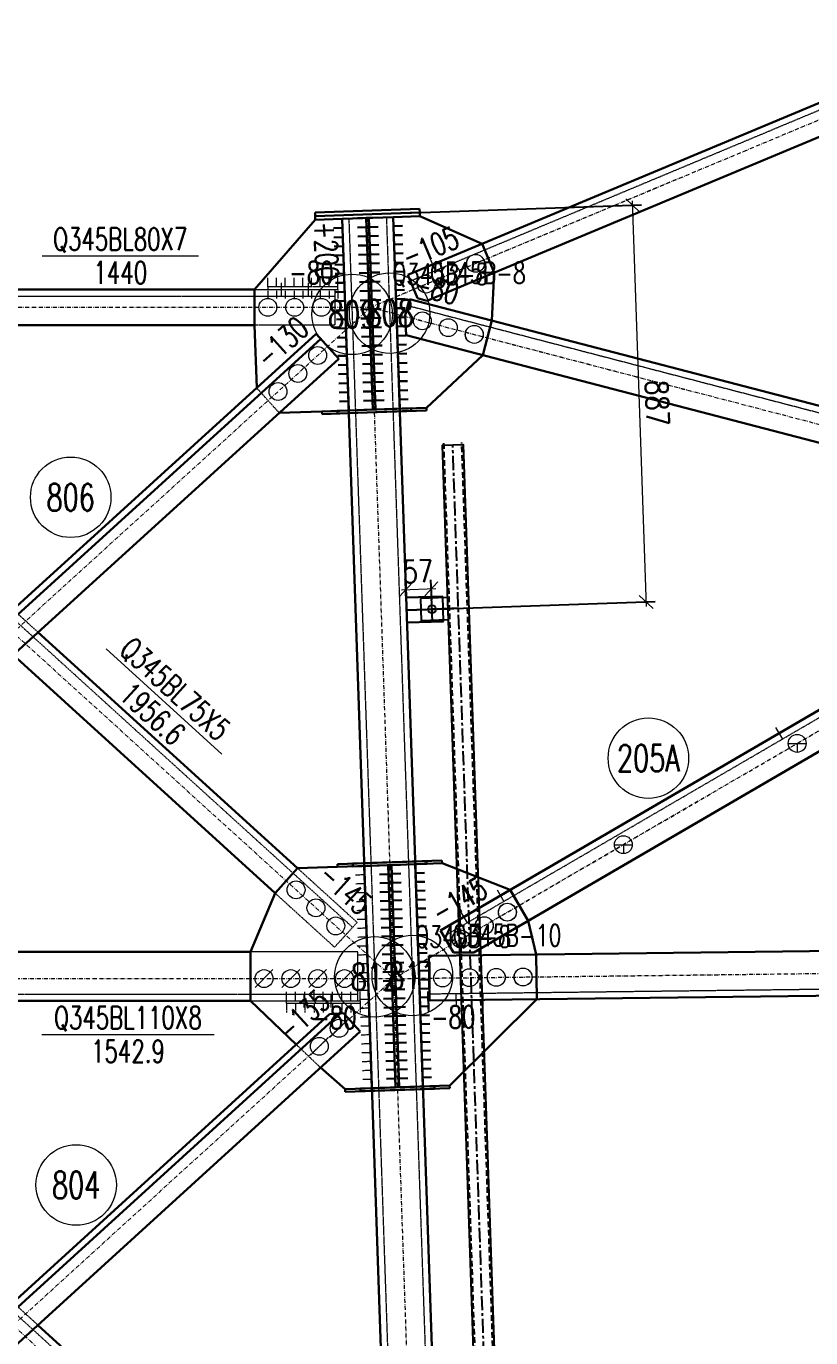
# Model space of a CAD drawing. Extents: x 4047 to 43290, y -150151 to -101862.
# Drawn here: x 15459 to 17214, y -111631 to -108699 of the extents above; entities that cross this region are included whole.
import ezdxf
from ezdxf.enums import TextEntityAlignment as Align

# ---------------------------------------------------------------- set-up
doc = ezdxf.new("R2010")
doc.units = 0
doc.header["$MEASUREMENT"] = 0
for name, pattern in [('CENTER', [50.8, 31.75, -6.35, 6.35, -6.35]), ('Dash', [2.75, 2, -0.75]), ('DashDot', [15.6, 9, -3, 0.6, -3]), ('DASHED', [19.05, 12.7, -6.35])]:
    doc.linetypes.add(name, pattern=pattern)
doc.layers.get('0').update_dxf_attribs({"linetype": 'CONTINUOUS', "lineweight": 25})
doc.layers.get('Defpoints').update_dxf_attribs({"linetype": 'CONTINUOUS'})
doc.styles.add('DimFont', font='simplex.shx', dxfattribs={"width": 0.8, "bigfont": 'gbhzfs.shx'})
doc.styles.get("Standard").update_dxf_attribs({"font": 'simplex.shx', "width": 0.7, "height": 3, "bigfont": 'gbhzfs.shx'})
doc.dimstyles.new('DHDxfDimStyleOpen30', dxfattribs={"dimtxt": 2.5, "dimasz": 2.5, "dimexe": 1.25, "dimexo": 0.625, "dimtad": 2, "dimtxsty": 'DimFont', "dimblk": 'OPEN30', "dimblk1": 'OPEN30', "dimblk2": 'OPEN30', "dimcen": 2.5, "dimadec": 0, "dimazin": 0, "dimtfac": 1, "dimtmove": 0, "dimatfit": 3, "dimldrblk": 'OPEN30', "dimfxl": 0, "dimarcsym": 0})

# ---------------------------------------------------------------- blocks, each defined once
blk = doc.blocks.new('M20X45S')
at = {"color": 3, "linetype": 'Continuous', "lineweight": 13}
blk.add_circle((0, 0), 1, dxfattribs=at)
blk = doc.blocks.new('StepBolt')
at = {"color": 3, "linetype": 'Continuous', "lineweight": 13}
for p, q in [((-1, 0), (1, 0)), ((0, 0), (0, -1))]:
    blk.add_line(p, q, dxfattribs=at)
blk.add_circle((0, 0), 1, dxfattribs=at)
blk = doc.blocks.new('M20X55S')
at = {"color": 3, "linetype": 'Continuous', "lineweight": 13}
blk.add_line((-1, -1), (1, 1), dxfattribs=at)
blk.add_circle((0, 0), 1, dxfattribs=at)
blk = doc.blocks.new('T6355 [365-1875-1875-1875-365]')
at = {"color": 4, "linetype": 'DASHED'}
for p, q in [((0, 0), (0, -6365)), ((41, -6365), (41, 0))]:
    blk.add_line(p, q, dxfattribs=at)
at = {"color": 1, "linetype": 'CENTER'}
for p, q in [((20.5, -6360), (20.5, -5)), ((20.5, -370), (-38.5, -370))]:
    blk.add_line(p, q, dxfattribs=at)
at = {"color": 4}
for p, q in [((-3.5, -345), (-63.5, -345)), ((-63.5, -345), (-63.5, -395)), ((-3.5, -395), (-63.5, -395))]:
    blk.add_line(p, q, dxfattribs=at)
blk.add_lwpolyline([(44.5, -6360), (44.5, -5), (-3.5, -5), (-3.5, -6360)], close=True, dxfattribs=at)
blk.add_circle((-38.5, -370), 8.75, dxfattribs=at)
blk = doc.blocks.new('_OBLIQUE')
at = {"color": 0, "linetype": 'ByBlock', "lineweight": -2}
blk.add_line((-0.5, -0.5), (0.5, 0.5), dxfattribs=at)
blk = doc.blocks.new('*D102')
at = {"color": 0, "linetype": 'Continuous', "lineweight": 0}
blk.add_line((16845.9, -109996.2), (16815, -109089.3), dxfattribs=at)
at = {"color": 0, "linetype": 'Continuous', "lineweight": -2}
for p, q in [((16299.1, -109116.9), (16835.3, -109098.6)), ((16329.4, -110003.8), (16865.6, -109985.5))]:
    blk.add_line(p, q, dxfattribs=at)
at = {"layer": 'Defpoints', "color": 0, "linetype": 'Continuous'}
for p in [(16279.1, -109117.6), (16815.3, -109099.3), (16309.4, -110004.5)]:
    blk.add_point(p, dxfattribs=at)
at = {"color": 0, "linetype": 'Continuous', "lineweight": 0, "xscale": 30, "yscale": 30, "zscale": 30}
for p, rotation in [((16815.3, -109099.3), 91.95550295830687), ((16845.6, -109986.2), 271.9555029583069)]:
    blk.add_blockref('_OBLIQUE', p, dxfattribs=dict(at, rotation=rotation))
at = {"color": 6, "linetype": 'Continuous', "insert": (16870.4, -109541.4), "char_height": 50, "attachment_point": 5, "rotation": 271.9555, "style": 'DimFont'}
blk.add_mtext('887', dxfattribs=at)
blk = doc.blocks.new('_OPEN30')
at = {"color": 0, "linetype": 'ByBlock', "lineweight": -2}
for p, q in [((-1, 0.268), (0, 0)), ((0, 0), (-1, -0.268)), ((0, 0), (-1, 0))]:
    blk.add_line(p, q, dxfattribs=at)
blk = doc.blocks.new('*D140')
at = {"color": 0, "linetype": 'Continuous', "lineweight": -2}
for p, q in [((16308.7, -109984.5), (16307.1, -109938.7)), ((16365.7, -109982.5), (16364.1, -109936.7))]:
    blk.add_line(p, q, dxfattribs=at)
at = {"color": 0, "linetype": 'Continuous', "lineweight": 0}
blk.add_line((16297.8, -109959), (16374.8, -109956.4), dxfattribs=at)
at = {"layer": 'Defpoints', "color": 0, "linetype": 'Continuous'}
for p in [(16364.8, -109956.7), (16309.4, -110004.5), (16366.4, -110002.5)]:
    blk.add_point(p, dxfattribs=at)
at = {"color": 0, "linetype": 'Continuous', "lineweight": 0, "xscale": 30, "yscale": 30, "zscale": 30}
for p, rotation in [((16364.8, -109956.7), 1.964105518171128), ((16307.8, -109958.7), 181.9641055181711)]:
    blk.add_blockref('_OBLIQUE', p, dxfattribs=dict(at, rotation=rotation))
at = {"color": 6, "linetype": 'Continuous', "insert": (16334.9, -109917.7), "char_height": 50, "attachment_point": 5, "rotation": 1.9641, "style": 'DimFont'}
blk.add_mtext('57', dxfattribs=at)

msp = doc.modelspace()

# ---------------------------------------------------------------- linework, layer by layer
at = {"color": 2, "linetype": 'DashDot', "lineweight": 15}
for p, q in [((16228.71934, -109327.47925), (22493.57846, -106710.28367)), ((16229.00019, -109327.42714), (16925.52296, -109036.08365)), ((16222.27883, -109127.58361), (16472.76096, -116431.64477)), ((16229.13275, -109327.4668), (14577.66197, -110828.34979)), ((14629.13351, -109327.46611), (16229.13351, -109327.46611)), ((14629.13426, -109327.4668), (16280.60504, -110828.34979)), ((16228.7269, -109327.48634), (21736.84814, -110762.41739)), ((16229.00384, -109327.50152), (16945.01717, -109514.3836)), ((16280.26103, -110828.36713), (18045.10509, -109800.67374)), ((16280.41381, -110828.30104), (16967.19991, -110427.86395)), ((16280.24757, -110828.36739), (21966.83083, -110759.63766)), ((16280.45504, -110828.35641), (17070.39818, -110818.87814)), ((16280.60498, -110828.34813), (14522.76166, -112429.28995)), ((14577.66204, -110828.34813), (16335.50535, -112429.28995)), ((14577.66292, -110828.34893), (16280.6041, -110828.34893))]:
    msp.add_line(p, q, dxfattribs=at)
at = {"color": 1, "linetype": 'Dash', "lineweight": 20}
for p, q in [((16317.89537, -109268.55018), (22458.18742, -106703.39349)), ((16105.34757, -109131.5936), (16165.31232, -109129.5372)), ((16165.31232, -109129.5372), (16279.24534, -109125.63003)), ((16180.3035, -109129.0231), (16409.87886, -115823.44263)), ((16264.25415, -109126.14413), (16493.82951, -115820.56366)), ((16279.37849, -109125.62546), (16339.21009, -109123.57363)), ((15999.13351, -109281.46258), (15999.13351, -109261.47434)), ((16018.70307, -109281.46258), (16018.70307, -109261.47434)), ((16038.27262, -109281.46258), (16038.27262, -109261.47434)), ((16057.84218, -109281.46258), (16057.84218, -109261.47434)), ((16077.41174, -109281.46258), (16077.41174, -109261.47434)), ((16096.98129, -109281.46258), (16096.98129, -109261.47434)), ((16116.55085, -109281.46258), (16116.55085, -109261.47434)), ((16136.12041, -109281.46258), (16136.12041, -109261.47434)), ((16155.68997, -109281.46258), (16155.68997, -109261.47434)), ((15969.13351, -109287.46611), (16149.13351, -109287.46611)), ((15999.13351, -109281.46258), (15999.13351, -109287.45905)), ((16155.68997, -109281.46258), (15999.13351, -109281.46258)), ((15999.13351, -109287.45905), (15999.13351, -109307.44729)), ((15999.13351, -109287.45905), (16155.68997, -109287.45905)), ((16018.70307, -109287.45905), (16018.70307, -109307.44729)), ((16038.27262, -109287.45905), (16038.27262, -109307.44729)), ((16057.84218, -109287.45905), (16057.84218, -109307.44729)), ((16077.41174, -109287.45905), (16077.41174, -109307.44729)), ((16096.98129, -109287.45905), (16096.98129, -109307.44729)), ((16116.55085, -109287.45905), (16116.55085, -109307.44729)), ((16136.12041, -109287.45905), (16136.12041, -109307.44729)), ((16149.13351, -109287.46611), (16149.13351, -109367.46611)), ((16155.68997, -109287.45905), (16155.68997, -109281.46258)), ((16155.68997, -109287.45905), (16155.68997, -109307.44729)), ((14709.13351, -109302.46611), (16149.13351, -109302.46611)), ((16312.44548, -109323.46162), (21457.67857, -110663.85599)), ((16149.13351, -109367.46611), (15969.13351, -109367.46611)), ((14740.80855, -109397.87883), (16188.76796, -110713.80743)), ((16024.60548, -109563.34165), (15974.16338, -109507.83855)), ((16180.00625, -109558.01241), (16120.12327, -109560.06601)), ((16353.86387, -109552.05022), (16294.07243, -109554.10068)), ((16392.98417, -110733.79712), (17937.4669, -109834.42321)), ((15429.13351, -110003.17039), (15484.8905, -110053.84324)), ((16065.64801, -110581.64492), (16198.85638, -110702.70681)), ((16155.05169, -110578.57895), (16214.93467, -110576.52535)), ((16214.93467, -110576.52535), (16194.94642, -110577.21082)), ((16329.00086, -110572.61362), (16388.79223, -110570.56316)), ((16215.61638, -110596.40403), (16195.62813, -110597.08949)), ((16148.41428, -110758.20992), (16015.20591, -110637.14802)), ((16216.29809, -110616.2827), (16196.30984, -110616.96816)), ((16216.9798, -110636.16137), (16196.99155, -110636.84684)), ((16217.66151, -110656.04004), (16197.67326, -110656.72551)), ((16198.85638, -110702.70681), (16148.41428, -110758.20992)), ((16218.34322, -110675.91871), (16198.35497, -110676.60418)), ((16219.02493, -110695.79738), (16199.03668, -110696.48285)), ((16219.70664, -110715.67605), (16199.71839, -110716.36152)), ((16220.38835, -110735.55472), (16200.4001, -110736.24019)), ((16221.07006, -110755.43339), (16201.08181, -110756.11886)), ((16200.6041, -110768.34893), (15960.6041, -110768.34893)), ((16200.6041, -110878.34893), (16200.6041, -110768.34893)), ((16221.75177, -110775.31207), (16201.76352, -110775.99753)), ((16222.43348, -110795.19074), (16202.44523, -110795.8762)), ((16223.11519, -110815.06941), (16203.12694, -110815.75488)), ((16360.66471, -110862.398), (21937.25601, -110794.99766)), ((16223.7969, -110834.94808), (16203.80865, -110835.63355)), ((14657.66292, -110863.34893), (16200.6041, -110863.34893)), ((15960.6041, -110878.34893), (16200.6041, -110878.34893)), ((16040.77869, -110878.34893), (16040.77869, -110858.36069)), ((16040.77869, -110884.3454), (16040.77869, -110878.34893)), ((16040.77869, -110878.34893), (16205.53127, -110878.34893)), ((16061.37276, -110878.34893), (16061.37276, -110858.36069)), ((16081.96684, -110878.34893), (16081.96684, -110858.36069)), ((16102.56091, -110878.34893), (16102.56091, -110858.36069)), ((16123.15498, -110878.34893), (16123.15498, -110858.36069)), ((16143.74905, -110878.34893), (16143.74905, -110858.36069)), ((16164.34313, -110878.34893), (16164.34313, -110858.36069)), ((16184.9372, -110878.34893), (16184.9372, -110858.36069)), ((16224.47861, -110854.82675), (16204.49036, -110855.51222)), ((16225.16032, -110874.70542), (16205.17207, -110875.39089)), ((16205.53127, -110878.34893), (16205.53127, -110858.36069)), ((16205.53127, -110878.34893), (16205.53127, -110884.3454)), ((16357.2409, -110877.19572), (16357.03848, -110857.20851)), ((16357.2409, -110877.19572), (16357.30163, -110883.19188)), ((16358.9411, -110877.42), (16357.2409, -110877.19572)), ((16358.9411, -110877.42), (16358.73868, -110857.43279)), ((16359.00182, -110883.41616), (16358.9411, -110877.42)), ((14697.57955, -110906.45289), (16247.48569, -112318.01759)), ((16040.77869, -110884.3454), (16040.77869, -110904.33363)), ((16205.53127, -110884.3454), (16040.77869, -110884.3454)), ((16061.37276, -110884.3454), (16061.37276, -110904.33363)), ((16081.96684, -110884.3454), (16081.96684, -110904.33363)), ((16102.56091, -110884.3454), (16102.56091, -110904.33363)), ((16123.15498, -110884.3454), (16123.15498, -110904.33363)), ((16143.74905, -110884.3454), (16143.74905, -110904.33363)), ((16164.34313, -110884.3454), (16164.34313, -110904.33363)), ((16184.9372, -110884.3454), (16184.9372, -110904.33363)), ((16205.53127, -110884.3454), (16205.53127, -110904.33363)), ((16225.84203, -110894.58409), (16205.85378, -110895.26956)), ((16357.30163, -110883.19188), (16357.50405, -110903.1791)), ((16357.30163, -110883.19188), (16359.00182, -110883.41616)), ((16359.00182, -110883.41616), (16359.20424, -110903.40337)), ((16226.52374, -110914.46276), (16206.53549, -110915.14823)), ((16227.20545, -110934.34143), (16207.2172, -110935.0269)), ((16227.88716, -110954.22011), (16207.89891, -110954.90557)), ((16116.98802, -111027.40613), (16062.56268, -110975.53067)), ((16228.56887, -110974.09878), (16208.58062, -110974.78425)), ((16229.25058, -110993.97745), (16209.26233, -110994.66292)), ((16229.93229, -111013.85612), (16209.94404, -111014.54159)), ((16230.614, -111033.73479), (16210.62575, -111034.42026)), ((16231.29571, -111053.61346), (16211.30746, -111054.29893)), ((16231.97742, -111073.49213), (16172.09444, -111075.54573)), ((16231.97742, -111073.49213), (16211.98917, -111074.1776)), ((16405.83498, -111067.52994), (16346.04361, -111069.5804)), ((15429.13351, -111552.42126), (15484.82595, -111603.14271))]:
    msp.add_line(p, q, dxfattribs=at)
at = {"color": 7, "linetype": 'Continuous', "lineweight": 30}
for p, q in [((16165.31232, -109129.5372), (16145.32407, -109130.22266)), ((16219.34759, -109127.68414), (16199.35935, -109128.3696)), ((16220.0473, -109148.08772), (16200.05906, -109148.77318)), ((16225.34406, -109127.4785), (16245.3323, -109126.79303)), ((16226.04377, -109147.88208), (16246.03201, -109147.19661)), ((16279.37849, -109125.62546), (16299.3371, -109124.94101)), ((16280.0782, -109146.02905), (16300.03681, -109145.34459)), ((16166.01203, -109149.94078), (16146.02378, -109150.62625)), ((16166.71174, -109170.34436), (16146.72349, -109171.02983)), ((16220.74701, -109168.4913), (16200.75878, -109169.17677)), ((16226.74348, -109168.28566), (16246.73172, -109167.60019)), ((16280.77792, -109166.43263), (16300.73653, -109165.74818)), ((16167.41145, -109190.74794), (16147.4232, -109191.43341)), ((16221.44672, -109188.89488), (16201.45849, -109189.58035)), ((16227.44319, -109188.68924), (16247.43143, -109188.00377)), ((16281.47763, -109186.83621), (16301.43624, -109186.15176)), ((16282.17734, -109207.23979), (16302.13595, -109206.55534)), ((16168.11116, -109211.15152), (16148.12291, -109211.83699)), ((16168.81087, -109231.5551), (16148.82262, -109232.24057)), ((16222.14643, -109209.29846), (16202.1582, -109209.98393)), ((16222.84614, -109229.70204), (16202.85791, -109230.38751)), ((16228.1429, -109209.09282), (16248.13114, -109208.40735)), ((16228.84262, -109229.4964), (16248.83085, -109228.81094)), ((16282.87705, -109227.64337), (16302.83566, -109226.95892)), ((16169.51058, -109251.95869), (16149.52233, -109252.64415)), ((16223.54586, -109250.10563), (16203.55762, -109250.79109)), ((16229.54233, -109249.89999), (16249.53056, -109249.21452)), ((16283.57676, -109248.04695), (16303.53537, -109247.3625)), ((16170.21029, -109272.36227), (16150.22204, -109273.04774)), ((16170.91001, -109292.76585), (16150.92176, -109293.45132)), ((16224.24557, -109270.50921), (16204.25733, -109271.19467)), ((16224.94528, -109290.91279), (16204.95704, -109291.59826)), ((16230.24204, -109270.30357), (16250.23027, -109269.6181)), ((16230.94175, -109290.70715), (16250.92998, -109290.02168)), ((16284.27647, -109268.45053), (16304.23508, -109267.76608)), ((16284.97618, -109288.85412), (16304.93479, -109288.16967)), ((16171.60972, -109313.16943), (16151.62147, -109313.8549)), ((16225.64499, -109311.31637), (16205.65675, -109312.00184)), ((16231.64146, -109311.11073), (16251.6297, -109310.42526)), ((16285.67589, -109309.2577), (16305.6345, -109308.57325)), ((16172.30943, -109333.57301), (16152.32118, -109334.25848)), ((16173.00914, -109353.97659), (16153.02089, -109354.66206)), ((16226.3447, -109331.71995), (16206.35646, -109332.40542)), ((16227.04441, -109352.12353), (16207.05617, -109352.809)), ((16232.34117, -109331.51431), (16252.32941, -109330.82884)), ((16233.04088, -109351.91789), (16253.02912, -109351.23243)), ((16286.3756, -109329.66128), (16306.33421, -109328.97683)), ((16287.07532, -109350.06486), (16307.03393, -109349.38041)), ((16173.70885, -109374.38018), (16153.7206, -109375.06564)), ((16227.74412, -109372.52712), (16207.75589, -109373.21258)), ((16233.74059, -109372.32148), (16253.72883, -109371.63601)), ((16287.77503, -109370.46844), (16307.73364, -109369.78399)), ((16117.45847, -109397.87883), (14669.49906, -110713.80743)), ((16174.40856, -109394.78376), (16154.42031, -109395.46923)), ((16228.44383, -109392.9307), (16208.4556, -109393.61616)), ((16229.14354, -109413.33428), (16209.15531, -109414.01975)), ((16234.4403, -109392.72506), (16254.42854, -109392.03959)), ((16235.14002, -109413.12864), (16255.12825, -109412.44317)), ((16288.47474, -109390.87202), (16308.43335, -109390.18757)), ((16289.17445, -109411.27561), (16309.13306, -109410.59115)), ((16175.10827, -109415.18734), (16155.12002, -109415.87281)), ((16175.80798, -109435.59092), (16155.81973, -109436.27639)), ((16229.84326, -109433.73786), (16209.85502, -109434.42333)), ((16235.83973, -109433.53222), (16255.82796, -109432.84675)), ((16289.87416, -109431.67919), (16309.83277, -109430.99474)), ((16176.50769, -109455.9945), (16156.51944, -109456.67997)), ((16230.54297, -109454.14144), (16210.55473, -109454.82691)), ((16236.53944, -109453.9358), (16256.52767, -109453.25033)), ((16290.57387, -109452.08277), (16310.53248, -109451.39832)), ((16291.27358, -109472.48635), (16311.23219, -109471.8019)), ((16177.20741, -109476.39808), (16157.21916, -109477.08355)), ((16177.90712, -109496.80167), (16157.91887, -109497.48713)), ((16231.24268, -109474.54502), (16211.25444, -109475.23049)), ((16231.94239, -109494.9486), (16211.95415, -109495.63407)), ((16237.23915, -109474.33938), (16257.22738, -109473.65392)), ((16237.93886, -109494.74296), (16257.9271, -109494.0575)), ((16291.97329, -109492.88993), (16311.9319, -109492.20548)), ((16178.60683, -109517.20525), (16158.61858, -109517.89072)), ((16232.6421, -109515.35219), (16212.65386, -109516.03765)), ((16238.63857, -109515.14655), (16258.62681, -109514.46108)), ((16292.673, -109513.29351), (16312.63161, -109512.60906)), ((16179.30654, -109537.60883), (16159.31829, -109538.2943)), ((16180.00625, -109558.01241), (16160.018, -109558.69788)), ((16233.34181, -109535.75577), (16213.35357, -109536.44124)), ((16234.04152, -109556.15935), (16214.05329, -109556.84482)), ((16239.33828, -109535.55013), (16259.32652, -109534.86466)), ((16240.03799, -109555.95371), (16260.02623, -109555.26824)), ((16293.37271, -109533.6971), (16313.33132, -109533.01264)), ((16294.07243, -109554.10068), (16314.03104, -109553.41623)), ((16267.97053, -110574.70657), (16247.98229, -110575.39203)), ((16275.96582, -110574.43238), (16295.95406, -110573.74691)), ((16329.00086, -110572.61362), (16348.95945, -110571.92917)), ((16268.65224, -110594.58524), (16248.664, -110595.27071)), ((16269.33395, -110614.46391), (16249.34571, -110615.14938)), ((16276.64753, -110594.31105), (16296.63577, -110593.62558)), ((16277.32924, -110614.18972), (16297.31748, -110613.50425)), ((16329.68257, -110592.49229), (16349.64116, -110591.80784)), ((16330.36428, -110612.37096), (16350.32287, -110611.68651)), ((16270.01566, -110634.34258), (16250.02742, -110635.02805)), ((16278.01095, -110634.06839), (16297.99919, -110633.38293)), ((16331.04599, -110632.24963), (16351.00458, -110631.56518)), ((16270.69737, -110654.22125), (16250.70913, -110654.90672)), ((16271.37908, -110674.09992), (16251.39084, -110674.78539)), ((16278.69266, -110653.94706), (16298.6809, -110653.2616)), ((16279.37437, -110673.82574), (16299.36261, -110673.14027)), ((16331.7277, -110652.12831), (16351.68629, -110651.44385)), ((16332.40941, -110672.00698), (16352.368, -110671.32253)), ((16272.06079, -110693.97859), (16252.07255, -110694.66406)), ((16280.05608, -110693.70441), (16300.04432, -110693.01894)), ((16333.09112, -110691.88565), (16353.04971, -110691.2012)), ((16272.7425, -110713.85727), (16252.75426, -110714.54273)), ((16280.73779, -110713.58308), (16300.72603, -110712.89761)), ((16281.4195, -110733.46175), (16301.40774, -110732.77628)), ((16333.77283, -110711.76432), (16353.73142, -110711.07987)), ((16334.45454, -110731.64299), (16354.41313, -110730.95854)), ((16273.42421, -110733.73594), (16253.43597, -110734.4214)), ((16274.10592, -110753.61461), (16254.11768, -110754.30007)), ((16282.10121, -110753.34042), (16302.08945, -110752.65495)), ((16335.13625, -110751.52166), (16355.09484, -110750.83721)), ((16274.78763, -110773.49328), (16254.79939, -110774.17875)), ((16282.78292, -110773.21909), (16302.77116, -110772.53362)), ((16335.81796, -110771.40033), (16355.77655, -110770.71588)), ((16336.49967, -110791.279), (16356.45826, -110790.59455)), ((16275.46934, -110793.37195), (16255.4811, -110794.05742)), ((16276.15105, -110813.25062), (16256.16281, -110813.93609)), ((16283.46463, -110793.09776), (16303.45287, -110792.4123)), ((16284.14634, -110812.97643), (16304.13458, -110812.29097)), ((16337.18138, -110811.15767), (16357.13997, -110810.47322)), ((16276.83276, -110833.12929), (16256.84452, -110833.81476)), ((16284.82805, -110832.8551), (16304.81629, -110832.16964)), ((16337.86309, -110831.03635), (16357.82168, -110830.35189)), ((16338.5448, -110850.91502), (16358.50339, -110850.23057)), ((16277.51447, -110853.00796), (16257.52623, -110853.69343)), ((16278.19618, -110872.88663), (16258.20794, -110873.5721)), ((16285.50976, -110852.73378), (16305.498, -110852.04831)), ((16286.19147, -110872.61245), (16306.17971, -110871.92698)), ((16339.22651, -110870.79369), (16359.1851, -110870.10924)), ((16160.68747, -110906.45289), (14610.78132, -112318.01759)), ((16278.87789, -110892.76531), (16258.88965, -110893.45077)), ((16286.87318, -110892.49112), (16306.86142, -110891.80565)), ((16339.90822, -110890.67236), (16359.86681, -110889.98791)), ((16279.5596, -110912.64398), (16259.57136, -110913.32944)), ((16280.24131, -110932.52265), (16260.25307, -110933.20811)), ((16287.55489, -110912.36979), (16307.54313, -110911.68432)), ((16288.2366, -110932.24846), (16308.22484, -110931.56299)), ((16340.58993, -110910.55103), (16360.54852, -110909.86658)), ((16341.27164, -110930.4297), (16361.23023, -110929.74525)), ((16280.92302, -110952.40132), (16260.93478, -110953.08679)), ((16288.91831, -110952.12713), (16308.90655, -110951.44166)), ((16341.95335, -110950.30837), (16361.91194, -110949.62392)), ((16281.60473, -110972.27999), (16261.61649, -110972.96546)), ((16282.28644, -110992.15866), (16262.2982, -110992.84413)), ((16289.60002, -110972.0058), (16309.58826, -110971.32034)), ((16290.28173, -110991.88447), (16310.26997, -110991.19901)), ((16342.63506, -110970.18704), (16362.59365, -110969.50259)), ((16343.31677, -110990.06571), (16363.27536, -110989.38126)), ((16282.96815, -111012.03733), (16262.97991, -111012.7228)), ((16290.96344, -111011.76315), (16310.95168, -111011.07768)), ((16343.99848, -111009.94439), (16363.95707, -111009.25993)), ((16283.64986, -111031.916), (16263.66162, -111032.60147)), ((16284.33157, -111051.79467), (16264.34333, -111052.48014)), ((16291.64515, -111031.64182), (16311.63339, -111030.95635)), ((16292.32686, -111051.52049), (16312.3151, -111050.83502)), ((16344.68019, -111029.82306), (16364.63878, -111029.13861)), ((16345.3619, -111049.70173), (16365.32049, -111049.01728)), ((16285.01328, -111071.67335), (16265.02504, -111072.35881)), ((16293.00857, -111071.39916), (16312.99681, -111070.71369)), ((16346.04361, -111069.5804), (16366.0022, -111068.89595))]:
    msp.add_line(p, q, dxfattribs=at)
at = {"color": 7, "linetype": 'Continuous', "lineweight": 13}
for p, q in [((15494.13351, -109212.46611), (15844.13351, -109212.46611)), ((15637.13811, -110090.8626), (15896.15258, -110326.25909)), ((15493.79037, -110953.34893), (15878.79037, -110953.34893))]:
    msp.add_line(p, q, dxfattribs=at)
at = {"color": 3, "linetype": 'Continuous'}
for p, q in [((16367.30998, -110030.49822), (16365.39067, -109974.53112)), ((16392.2953, -110029.64139), (16390.37599, -109973.67429))]:
    msp.add_line(p, q, dxfattribs=at)
at = {"color": 7, "linetype": 'Continuous', "lineweight": 30}
for points in [[(16312.11327, -109254.70939), (22452.40532, -106689.5527)], [(17461.16014, -108850.54851), (16354.78262, -109312.74667)], [(16338.66172, -109107.58303), (16104.79919, -109115.603)], [(16104.79919, -109115.603), (16105.07338, -109123.5983)], [(16338.9359, -109115.57833), (16105.07338, -109123.5983)], [(16105.07338, -109123.5983), (16338.9359, -109115.57833)], [(16338.9359, -109115.57833), (16338.66172, -109107.58303)], [(16339.21009, -109123.57363), (16338.9359, -109115.57833)], [(15969.13351, -109287.46611), (16105.34757, -109131.5936)], [(16105.07338, -109123.5983), (16105.34757, -109131.5936)], [(16105.34757, -109131.5936), (16165.31232, -109129.5372)], [(16165.31232, -109129.5372), (16279.37849, -109125.62546)], [(16165.31232, -109129.5372), (16180.00625, -109558.01241)], [(16394.54494, -115813.9626), (16165.31232, -109129.5372)], [(16225.34406, -109127.4785), (16219.34759, -109127.68414)], [(16219.34759, -109127.68414), (16234.04152, -109556.15935)], [(16240.03799, -109555.95371), (16225.34406, -109127.4785)], [(16279.24534, -109125.63003), (16508.47797, -115810.05544)], [(16279.37849, -109125.62546), (16339.25432, -109123.57211)], [(16294.07243, -109554.10068), (16279.37849, -109125.62546)], [(16339.25432, -109123.57211), (16478.45655, -109185.32146)], [(16478.45655, -109185.32146), (16505.39995, -109249.91413)], [(16334.08525, -109307.30437), (16312.11327, -109254.70939)], [(16505.39995, -109249.91413), (16500.30414, -109356.84583)], [(14889.13351, -109287.46611), (15969.13351, -109287.46611)], [(15969.13351, -109367.46611), (15969.13351, -109287.46611)], [(16306.64723, -109345.71876), (16316.22695, -109308.9461)], [(16316.22695, -109308.9461), (17851.96964, -109709.02532)], [(16354.78262, -109312.74667), (16334.08525, -109307.30437)], [(16308.63925, -109389.63951), (16306.64723, -109345.71876)], [(15969.13351, -109367.46611), (14889.13351, -109367.46611)], [(15974.16338, -109507.83855), (15969.13351, -109367.46611)], [(16500.30414, -109356.84583), (16480.1659, -109434.25969)], [(16107.37004, -109386.77821), (14659.41064, -110702.70681)], [(16157.81215, -109442.28131), (16107.37004, -109386.77821)], [(17823.23154, -109784.2088), (16308.63925, -109389.63951)], [(14709.85274, -110758.20992), (16157.81215, -109442.28131)], [(16480.1659, -109434.25969), (16353.94826, -109552.04732)], [(16120.12327, -109560.06601), (16024.60548, -109563.34165)], [(16120.12327, -109560.06601), (16319.65565, -109553.22334)], [(16120.32891, -109566.06249), (16120.12327, -109560.06601)], [(16319.86129, -109559.21981), (16120.32891, -109566.06249)], [(16353.86387, -109552.05022), (16154.46415, -109558.88834)], [(16154.46415, -109558.88834), (16154.66979, -109564.88481)], [(16154.66979, -109564.88481), (16354.06951, -109558.04669)], [(16234.04152, -109556.15935), (16240.03799, -109555.95371)], [(16319.65565, -109553.22334), (16319.86129, -109559.21981)], [(16353.94826, -109552.04732), (16353.86387, -109552.05022)], [(16354.06951, -109558.04669), (16353.86387, -109552.05022)], [(16385.43595, -110720.83469), (17774.36973, -109912.03912)], [(16308.42416, -109976.4847), (16390.37599, -109973.67429)], [(17814.62764, -109981.1716), (16460.25959, -110769.83907)], [(16309.38382, -110004.46825), (16401.32977, -110001.3151)], [(15484.8905, -110053.84324), (16065.64801, -110581.64492)], [(16310.34347, -110032.4518), (16392.2953, -110029.64139)], [(16015.20591, -110637.14802), (15429.13351, -110104.51608)], [(16015.20591, -110637.14802), (16065.64801, -110581.64492)], [(16065.64801, -110581.64492), (16155.05169, -110578.57895)], [(16154.84605, -110572.58248), (16354.37843, -110565.73981)], [(16155.05169, -110578.57895), (16154.84605, -110572.58248)], [(16354.58407, -110571.73628), (16155.05169, -110578.57895)], [(16388.58659, -110564.56669), (16189.18846, -110571.40476)], [(16189.18846, -110571.40476), (16189.3941, -110577.40123)], [(16189.3941, -110577.40123), (16388.79223, -110570.56316)], [(16214.93467, -110576.52535), (16231.97742, -111073.49213)], [(16275.96582, -110574.43238), (16267.97053, -110574.70657)], [(16267.97053, -110574.70657), (16285.01328, -111071.67335)], [(16293.00857, -111071.39916), (16275.96582, -110574.43238)], [(16346.04361, -111069.5804), (16329.00086, -110572.61362)], [(16354.37843, -110565.73981), (16354.58407, -110571.73628)], [(16388.79223, -110570.56316), (16388.58659, -110564.56669)], [(16388.79223, -110570.56316), (16388.87663, -110570.56027)], [(16388.87663, -110570.56027), (16541.13376, -110630.2596)], [(15960.6041, -110768.34893), (16015.20591, -110637.14802)], [(16541.13376, -110630.2596), (16581.33082, -110699.39635)], [(16581.33082, -110699.39635), (16599.68092, -110774.51287)], [(16414.11918, -110770.0919), (16385.43595, -110720.83469)], [(18184.4136, -110755.34942), (16359.63745, -110777.40421)], [(15960.6041, -110768.34893), (14897.66292, -110768.34893)], [(15960.6041, -110878.34893), (15960.6041, -110768.34893)], [(16359.63745, -110777.40421), (16360.84599, -110877.3969)], [(16460.25959, -110769.83907), (16414.11918, -110770.0919)], [(16599.68092, -110774.51287), (16600.8873, -110874.50552)], [(16360.84599, -110877.3969), (21420.93279, -110816.2392)], [(14897.66292, -110878.34893), (15960.6041, -110878.34893)], [(16062.56268, -110975.53067), (15960.6041, -110878.34893)], [(16600.8873, -110874.50552), (16405.91938, -111067.52705)], [(16136.72488, -110907.98805), (14600.68121, -112306.92761)], [(16168.675, -110905.94117), (16136.72488, -110907.98805)], [(16205.70875, -110946.60444), (16168.675, -110905.94117)], [(14651.18178, -112362.37752), (16205.70875, -110946.60444)], [(16172.01267, -111075.54854), (16116.98802, -111027.40613)], [(16172.09444, -111075.54573), (16172.01267, -111075.54854)], [(16172.09444, -111075.54573), (16371.62682, -111068.70306)], [(16172.30008, -111081.54221), (16172.09444, -111075.54573)], [(16371.83246, -111074.69954), (16172.30008, -111081.54221)], [(16405.83498, -111067.52994), (16206.43685, -111074.36801)], [(16206.43685, -111074.36801), (16206.64249, -111080.36448)], [(16206.64249, -111080.36448), (16406.04062, -111073.52642)], [(16285.01328, -111071.67335), (16293.00857, -111071.39916)], [(16371.62682, -111068.70306), (16371.83246, -111074.69954)], [(16405.91938, -111067.52705), (16405.83498, -111067.52994)], [(16406.04062, -111073.52642), (16405.83498, -111067.52994)], [(15484.82595, -111603.14271), (16167.11632, -112224.53324)]]:
    msp.add_lwpolyline(points, dxfattribs=at)
at = {"color": 3, "linetype": 'Continuous', "lineweight": 20}
for points in [[(16361.69431, -109217.74021), (16373.25851, -109245.42178)], [(16029.13351, -109272.46611), (16029.13351, -109302.46611)], [(16089.13351, -109272.46611), (16089.13351, -109302.46611)], [(17135.01861, -110266.98436), (17150.11505, -110292.90921)], [(16511.84522, -110629.86695), (16526.94166, -110655.79179)], [(16429.74984, -110677.67224), (16444.84627, -110703.59709)], [(16080.6041, -110893.34893), (16080.6041, -110863.34893)], [(16140.6041, -110893.34893), (16140.6041, -110863.34893)], [(16421.02287, -110891.67068), (16420.66031, -110861.67287)], [(16481.01849, -110890.94556), (16480.65593, -110860.94775)]]:
    msp.add_lwpolyline(points, dxfattribs=at)
at = {"color": 7, "linetype": 'Continuous', "lineweight": 13}
for centre in [(16187.78362, -109343.25614), (16271.60112, -109340.38174), (15558.13333, -109752.15698), (16850.44529, -110335.4914), (16322.39788, -110821.61568), (16238.5804, -110824.49008), (15570.37178, -111289.885)]:
    msp.add_circle(centre, 90, dxfattribs=at)

# ---------------------------------------------------------------- block references
at = {"color": 3, "linetype": 'Continuous', "lineweight": 13, "xscale": 20, "yscale": 20, "zscale": 20}
for name, p in [('M20X45S', (16408.56717, -109252.31736)), ('M20X45S', (16408.64954, -109252.31196)), ('M20X45S', (16463.84793, -109229.19437)), ('M20X45S', (16464.01268, -109229.18356)), ('M20X45S', (16353.2864, -109275.44036)), ('M20X45S', (16353.2864, -109275.44036)), ('M20X45S', (15999.13351, -109327.46611)), ('M20X45S', (16059.13351, -109327.46611)), ('M20X45S', (16119.13351, -109327.46611)), ('M20X45S', (16344.85111, -109357.73808)), ('M20X45S', (16344.85111, -109357.73808)), ('M20X45S', (16402.82716, -109372.87004)), ('M20X45S', (16402.91321, -109372.86395)), ('M20X45S', (16460.80321, -109388.002)), ('M20X45S', (16460.97532, -109387.98982)), ('M20X45S', (16110.7269, -109435.07593)), ('M20X45S', (16066.32442, -109475.42961)), ('M20X45S', (16021.92195, -109515.78329)), ('StepBolt', (17183.31043, -110302.50884)), ('StepBolt', (16794.43753, -110528.95496)), ('M20X45S', (16062.29191, -110629.94333)), ('M20X45S', (16106.69439, -110670.29701)), ('M20X45S', (16534.87005, -110679.93794)), ('M20X45S', (16535.18894, -110679.91905)), ('M20X45S', (16151.09686, -110710.65069)), ('M20X45S', (16483.09602, -110710.12527)), ('M20X45S', (16483.33922, -110710.11186)), ('M20X45S', (16431.32198, -110740.31261)), ('M20X45S', (16431.4895, -110740.30468)), ('M20X55S', (15990.6041, -110828.34893)), ('M20X55S', (16050.6041, -110828.34893)), ('M20X55S', (16110.6041, -110828.34893)), ('M20X55S', (16170.6041, -110828.34893)), ('M20X45S', (16390.17203, -110827.03995)), ('M20X45S', (16390.23951, -110827.03799)), ('M20X45S', (16450.07872, -110826.32115)), ('M20X45S', (16450.23513, -110826.31287)), ('M20X45S', (16509.98542, -110825.60235)), ('M20X45S', (16510.23075, -110825.58774)), ('M20X45S', (16569.89212, -110824.88355)), ('M20X45S', (16570.22636, -110824.86262)), ('M20X55S', (16158.61429, -110939.45017)), ('M20X55S', (16114.25437, -110979.85062))]:
    msp.add_blockref(name, p, dxfattribs=at)
at = {"rotation": 1.96410551816554}
msp.add_blockref('T6355 [365-1875-1875-1875-365]', (16392.14655, -109631.41252), dxfattribs=at)

# ---------------------------------------------------------------- texts
at = {"color": 7, "linetype": 'Continuous', "lineweight": 13, "width": 0.7}
for s, rotation, p in [('+200', 271.96410552, (16130.23349, -109200.78132)), ('-105', 22.67312772, (16362.24835, -109193.1243)), ('-80', 345.39831549, (16376.48496, -109285.89242)), ('-130', 42.26506238, (16030.3461, -109406.10595)), ('Q345BL75X5', 317.73493762, (15791.8664, -110180.80929)), ('1956.6', 317.73493762, (15741.4243, -110236.3124)), ('-145', 317.73493762, (16172.27454, -110627.87597)), ('-145', 30.2128418, (16427.05674, -110653.20368)), ('-135', 42.325443, (16078.20465, -110910.56343)), ('-80', 0.69246005, (16413.79536, -110914.25968))]:
    msp.add_text(s, height=50, rotation=rotation, dxfattribs=at).set_placement(p, align=Align.MIDDLE_CENTER)
for s, height, p in [('Q345BL80X7', 50, (15669.13351, -109174.96611)), ('1440', 50, (15669.13351, -109249.96611)), ('-80', 50, (16096.63351, -109249.96611)), ('809', 60, (16187.78362, -109343.25614)), ('808', 60, (16271.60112, -109340.38174)), ('806', 60, (15558.13333, -109752.15698)), ('205A', 60, (16850.44529, -110335.4914)), ('811', 60, (16322.39788, -110821.61568)), ('812', 60, (16238.5804, -110824.49008)), ('Q345BL110X8', 50, (15686.29037, -110915.84893)), ('-80', 50, (16148.1041, -110915.84893)), ('1542.9', 50, (15686.29037, -110990.84893)), ('804', 60, (15570.37178, -111289.885))]:
    msp.add_text(s, height=height, dxfattribs=at).set_placement(p, align=Align.MIDDLE_CENTER)
for s, p in [('Q345B-8', (16277.78362, -109253.25614)), ('Q345B-8', (16361.60112, -109250.38174)), ('Q345B-8', (16328.5804, -110734.49008)), ('Q345B-10', (16412.39788, -110731.61568))]:
    msp.add_text(s, height=48, dxfattribs=at).set_placement(p, align=Align.MIDDLE_LEFT)

# ---------------------------------------------------------------- dimensions: what is measured, and where the dimension line sits
at = {"color": 3, "linetype": 'Continuous'}
dim = msp.add_aligned_dim(p1=(16309.38382, -110004.46825), p2=(16279.10431, -109117.63016), distance=-536.49978, dimstyle='DHDxfDimStyleOpen30', override={"dimtxt": 50, "dimasz": 30, "dimexe": 20, "dimexo": 20, "dimgap": 15, "dimdec": 0, "dimblk1": 'OBLIQUE', "dimblk2": 'OBLIQUE', "dimsah": 1, "dimdle": 10, "dimclrt": 6, "dimlwd": 0}, dxfattribs=at)
dim.commit()
dim.dimension.update_dxf_attribs({"geometry": '*D102', "text_midpoint": (16870.40811, -109541.37711)})
dim = msp.add_linear_dim(base=(16364.78032, -109956.73319), p1=(16309.38382, -110004.46825), p2=(16366.35033, -110002.51467), angle=1.96410552, dimstyle='DHDxfDimStyleOpen30', override={"dimtxt": 50, "dimasz": 30, "dimexe": 20, "dimexo": 20, "dimgap": 15, "dimdec": 0, "dimblk1": 'OBLIQUE', "dimblk2": 'OBLIQUE', "dimsah": 1, "dimdle": 10, "dimclrt": 6, "dimlwd": 0}, dxfattribs=at)
dim.commit()
dim.dimension.update_dxf_attribs({"geometry": '*D140', "text_midpoint": (16336.29706, -109957.70998), "dimtype": 161})

doc.saveas('drawing.dxf')
